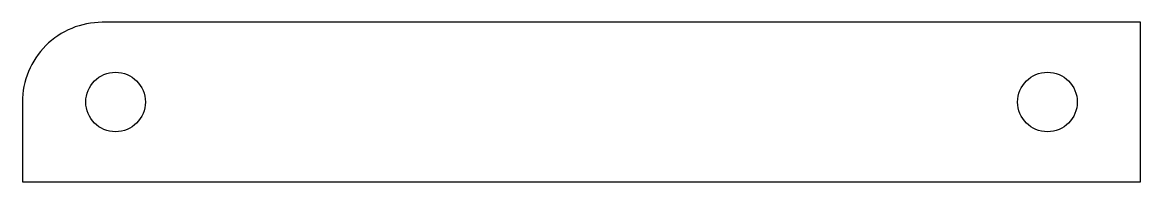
# Model space of a CAD drawing. Header units: millimetres. Extents: x -21.2 to -0.2, y 0.4 to 3.4.
import ezdxf

# ---------------------------------------------------------------- set-up
doc = ezdxf.new("R2010")
doc.units = ezdxf.units.MM
doc.layers.get('0').update_dxf_attribs({"linetype": 'CONTINUOUS'})

msp = doc.modelspace()

# ---------------------------------------------------------------- linework, layer by layer
msp.add_lwpolyline([(-19.66, 3.4, 0.414214), (-21.16, 1.9), (-21.16, 0.4), (-0.16, 0.4), (-0.16, 3.4)], format="xyb", close=True)
for centre in [(-19.41, 1.9), (-1.91, 1.9)]:
    msp.add_circle(centre, 0.56)

doc.saveas('drawing.dxf')
